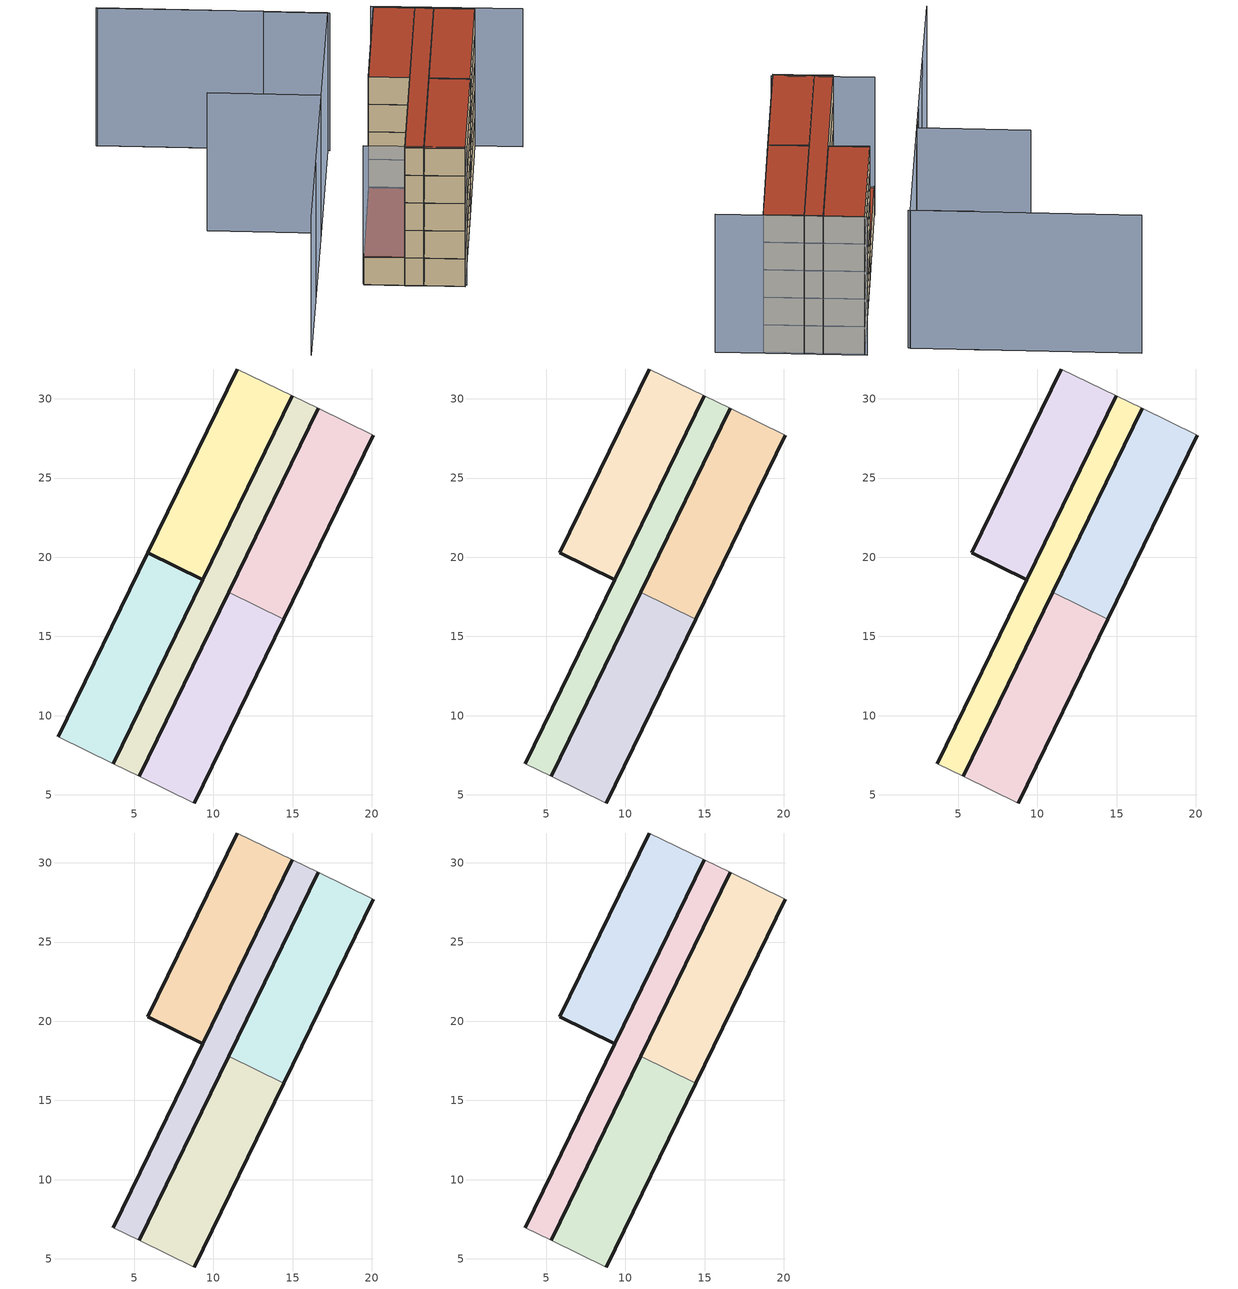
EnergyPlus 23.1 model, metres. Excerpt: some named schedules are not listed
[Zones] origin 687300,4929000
3ca514ea8eaff18e_F0_dwelling_0
 floor ground (EU_floor_Construction): 14.44,16.1 20.09,27.71 16.61,29.4 10.96,17.79 z0
 wall outside (EU_wall_Construction): 10.96,17.79 16.61,29.4 / 20.09,27.71 14.44,16.1 z0:3
 wall adiabatic (EU_wall_Construction): 16.61,29.4 20.09,27.71 z0:3
 wall to 3ca514ea8eaff18e_F0_dwelling_1 (EU_wall_Construction): 14.44,16.1 10.96,17.79 z0:3
3ca514ea8eaff18e_F0_dwelling_1
 floor ground (EU_floor_Construction): 8.79,4.48 14.44,16.1 10.96,17.79 5.31,6.17 z0
 wall outside (EU_wall_Construction): 5.31,6.17 10.96,17.79 / 14.44,16.1 8.79,4.48 z0:3
 wall adiabatic (EU_wall_Construction): 8.79,4.48 5.31,6.17 z0:3
3ca514ea8eaff18e_F0_dwelling_2
 floor ground (EU_floor_Construction): 9.34,18.58 14.99,30.19 11.52,31.88 5.87,20.27 z0
 wall outside (EU_wall_Construction): 14.99,30.19 9.34,18.58 5.87,20.27 11.52,31.88 z0:3
 wall adiabatic (EU_wall_Construction): 11.52,31.88 14.99,30.19 z0:3
3ca514ea8eaff18e_F0_dwelling_3
 floor ground (EU_floor_Construction): 3.69,6.96 9.34,18.58 5.87,20.27 0.22,8.65 z0
 wall outside (EU_wall_Construction): 0.22,8.65 5.87,20.27 9.34,18.58 3.69,6.96 z0:3
 wall adiabatic (EU_wall_Construction): 3.69,6.96 0.22,8.65 z0:3
 roof outside (EU_roof_Construction): 9.34,18.58 3.69,6.96 0.22,8.65 5.87,20.27 z3
3ca514ea8eaff18e_F0_circulation
 floor ground (EU_floor_Construction): 5.31,6.17 16.61,29.4 14.99,30.19 3.69,6.96 z0
 wall outside (EU_wall_Construction): 16.61,29.4 5.31,6.17 / 3.69,6.96 14.99,30.19 z0:3
 wall adiabatic (EU_wall_Construction): 14.99,30.19 16.61,29.4 / 5.31,6.17 3.69,6.96 z0:3
3ca514ea8eaff18e_F1_dwelling_0
 floor to 3ca514ea8eaff18e_F0_dwelling_0 (EU_floor_Construction): 14.44,16.1 20.09,27.71 16.61,29.4 10.96,17.79 z3
 wall outside (EU_wall_Construction): 10.96,17.79 16.61,29.4 / 20.09,27.71 14.44,16.1 z3:6
 wall adiabatic (EU_wall_Construction): 16.61,29.4 20.09,27.71 z3:6
 wall to 3ca514ea8eaff18e_F1_dwelling_1 (EU_wall_Construction): 14.44,16.1 10.96,17.79 z3:6
3ca514ea8eaff18e_F1_dwelling_1
 floor to 3ca514ea8eaff18e_F0_dwelling_1 (EU_floor_Construction): 8.79,4.48 14.44,16.1 10.96,17.79 5.31,6.17 z3
 wall outside (EU_wall_Construction): 5.31,6.17 10.96,17.79 / 14.44,16.1 8.79,4.48 z3:6
 wall adiabatic (EU_wall_Construction): 8.79,4.48 5.31,6.17 z3:6
3ca514ea8eaff18e_F1_dwelling_2
 floor to 3ca514ea8eaff18e_F0_dwelling_2 (EU_floor_Construction): 9.34,18.58 14.99,30.19 11.52,31.88 5.87,20.27 z3
 wall outside (EU_wall_Construction): 14.99,30.19 9.34,18.58 5.87,20.27 11.52,31.88 z3:6
 wall adiabatic (EU_wall_Construction): 11.52,31.88 14.99,30.19 z3:6
3ca514ea8eaff18e_F1_circulation
 floor to 3ca514ea8eaff18e_F0_circulation (EU_floor_Construction): 5.31,6.17 16.61,29.4 14.99,30.19 3.69,6.96 z3
 wall outside (EU_wall_Construction): 16.61,29.4 5.31,6.17 / 3.69,6.96 14.99,30.19 z3:6
 wall adiabatic (EU_wall_Construction): 14.99,30.19 16.61,29.4 / 5.31,6.17 3.69,6.96 z3:6
3ca514ea8eaff18e_F2_dwelling_0
 floor to 3ca514ea8eaff18e_F1_dwelling_0 (EU_floor_Construction): 14.44,16.1 20.09,27.71 16.61,29.4 10.96,17.79 z6
 wall outside (EU_wall_Construction): 10.96,17.79 16.61,29.4 / 20.09,27.71 14.44,16.1 z6:9
 wall adiabatic (EU_wall_Construction): 16.61,29.4 20.09,27.71 z6:9
 wall to 3ca514ea8eaff18e_F2_dwelling_1 (EU_wall_Construction): 14.44,16.1 10.96,17.79 z6:9
3ca514ea8eaff18e_F2_dwelling_1
 floor to 3ca514ea8eaff18e_F1_dwelling_1 (EU_floor_Construction): 8.79,4.48 14.44,16.1 10.96,17.79 5.31,6.17 z6
 wall outside (EU_wall_Construction): 5.31,6.17 10.96,17.79 / 14.44,16.1 8.79,4.48 z6:9
 wall adiabatic (EU_wall_Construction): 8.79,4.48 5.31,6.17 z6:9
3ca514ea8eaff18e_F2_dwelling_2
 floor to 3ca514ea8eaff18e_F1_dwelling_2 (EU_floor_Construction): 9.34,18.58 14.99,30.19 11.52,31.88 5.87,20.27 z6
 wall outside (EU_wall_Construction): 14.99,30.19 9.34,18.58 5.87,20.27 11.52,31.88 z6:9
 wall adiabatic (EU_wall_Construction): 11.52,31.88 14.99,30.19 z6:9
3ca514ea8eaff18e_F2_circulation
 floor to 3ca514ea8eaff18e_F1_circulation (EU_floor_Construction): 5.31,6.17 16.61,29.4 14.99,30.19 3.69,6.96 z6
 wall outside (EU_wall_Construction): 16.61,29.4 5.31,6.17 / 3.69,6.96 14.99,30.19 z6:9
 wall adiabatic (EU_wall_Construction): 14.99,30.19 16.61,29.4 / 5.31,6.17 3.69,6.96 z6:9
3ca514ea8eaff18e_F3_dwelling_0
 floor to 3ca514ea8eaff18e_F2_dwelling_0 (EU_floor_Construction): 14.44,16.1 20.09,27.71 16.61,29.4 10.96,17.79 z9
 wall outside (EU_wall_Construction): 10.96,17.79 16.61,29.4 / 20.09,27.71 14.44,16.1 z9:12
 wall adiabatic (EU_wall_Construction): 16.61,29.4 20.09,27.71 z9:12
 wall to 3ca514ea8eaff18e_F3_dwelling_1 (EU_wall_Construction): 14.44,16.1 10.96,17.79 z9:12
3ca514ea8eaff18e_F3_dwelling_1
 floor to 3ca514ea8eaff18e_F2_dwelling_1 (EU_floor_Construction): 8.79,4.48 14.44,16.1 10.96,17.79 5.31,6.17 z9
 wall outside (EU_wall_Construction): 5.31,6.17 10.96,17.79 / 14.44,16.1 8.79,4.48 z9:12
 wall adiabatic (EU_wall_Construction): 8.79,4.48 5.31,6.17 z9:12
3ca514ea8eaff18e_F3_dwelling_2
 floor to 3ca514ea8eaff18e_F2_dwelling_2 (EU_floor_Construction): 9.34,18.58 14.99,30.19 11.52,31.88 5.87,20.27 z9
 wall outside (EU_wall_Construction): 14.99,30.19 9.34,18.58 5.87,20.27 11.52,31.88 z9:12
 wall adiabatic (EU_wall_Construction): 11.52,31.88 14.99,30.19 z9:12
3ca514ea8eaff18e_F3_circulation
 floor to 3ca514ea8eaff18e_F2_circulation (EU_floor_Construction): 5.31,6.17 16.61,29.4 14.99,30.19 3.69,6.96 z9
 wall outside (EU_wall_Construction): 16.61,29.4 5.31,6.17 / 3.69,6.96 14.99,30.19 z9:12
 wall adiabatic (EU_wall_Construction): 14.99,30.19 16.61,29.4 / 5.31,6.17 3.69,6.96 z9:12
3ca514ea8eaff18e_F4_dwelling_0
 floor to 3ca514ea8eaff18e_F3_dwelling_0 (EU_floor_Construction): 14.44,16.1 20.09,27.71 16.61,29.4 10.96,17.79 z12
 wall outside (EU_wall_Construction): 10.96,17.79 16.61,29.4 / 20.09,27.71 14.44,16.1 z12:15
 wall adiabatic (EU_wall_Construction): 16.61,29.4 20.09,27.71 z12:15
 wall to 3ca514ea8eaff18e_F4_dwelling_1 (EU_wall_Construction): 14.44,16.1 10.96,17.79 z12:15
 roof outside (EU_roof_Construction): 20.09,27.71 14.44,16.1 10.96,17.79 16.61,29.4 z15
3ca514ea8eaff18e_F4_dwelling_1
 floor to 3ca514ea8eaff18e_F3_dwelling_1 (EU_floor_Construction): 8.79,4.48 14.44,16.1 10.96,17.79 5.31,6.17 z12
 wall outside (EU_wall_Construction): 5.31,6.17 10.96,17.79 / 14.44,16.1 8.79,4.48 z12:15
 wall adiabatic (EU_wall_Construction): 8.79,4.48 5.31,6.17 z12:15
 roof outside (EU_roof_Construction): 14.44,16.1 8.79,4.48 5.31,6.17 10.96,17.79 z15
3ca514ea8eaff18e_F4_dwelling_2
 floor to 3ca514ea8eaff18e_F3_dwelling_2 (EU_floor_Construction): 9.34,18.58 14.99,30.19 11.52,31.88 5.87,20.27 z12
 wall outside (EU_wall_Construction): 14.99,30.19 9.34,18.58 5.87,20.27 11.52,31.88 z12:15
 wall adiabatic (EU_wall_Construction): 11.52,31.88 14.99,30.19 z12:15
 roof outside (EU_roof_Construction): 14.99,30.19 9.34,18.58 5.87,20.27 11.52,31.88 z15
3ca514ea8eaff18e_F4_circulation
 floor to 3ca514ea8eaff18e_F3_circulation (EU_floor_Construction): 5.31,6.17 16.61,29.4 14.99,30.19 3.69,6.96 z12
 wall outside (EU_wall_Construction): 16.61,29.4 5.31,6.17 / 3.69,6.96 14.99,30.19 z12:15
 wall adiabatic (EU_wall_Construction): 14.99,30.19 16.61,29.4 / 5.31,6.17 3.69,6.96 z12:15
 roof outside (EU_roof_Construction): 16.61,29.4 5.31,6.17 3.69,6.96 14.99,30.19 z15
shading: 0.29,8.85 9.01,4.66 / -5.06,7.82 -9.49,-1.18 / -9.16,23.68 0.43,18.94 / 0.43,18.94 -5.07,7.81 / -12.29,42.21 7.18,32.58 / 7.18,32.58 -1.12,15.8 / 24.15,25.86 11.34,32.1 / 7.3,32.47 1.73,35.18 / 1.77,35.24 -12.21,42.11 z0:15
[Building]
EU S2 Campaign: North Axis=0; Terrain=City; Solar Distribution=FullExterior
[Site:Location]
Bologna: Latitude=44.5; Longitude=11.25; Time Zone=1; Elevation=37
[SizingPeriod:WeatherFileDays]
AnnualSizingPeriod: Begin Month=1; Begin Day of Month=1; End Month=12; End Day of Month=31; Day of Week for Start Day=Monday; Use Weather File Daylight Saving Period=No; Use Weather File Rain and Snow Indicators=No
[MATERIAL]
EU_InternalMass_Material: Roughness=MediumRough; Thickness=0.1; Conductivity=1; Density=1800; Specific Heat=900; Thermal Absorptance=0.9; Solar Absorptance=0.7; Visible Absorptance=0.7
[MATERIAL:NOMASS] Roughness=MediumRough; Thermal Absorptance=0.9; Solar Absorptance=0.7; Visible Absorptance=0.7
Name | Thermal Resistance
EU_wall_NoMass | 0.905828
EU_roof_NoMass | 0.37593
EU_floor_NoMass | 0.67114
[CONSTRUCTION]
EU_wall_Construction: EU_wall_NoMass
EU_roof_Construction: EU_roof_NoMass
EU_floor_Construction: EU_floor_NoMass
EU_InternalMass_Construction: EU_InternalMass_Material
[ZONE] Type=1; Multiplier=1; Ceiling Height=autocalculate; Floor Area=autocalculate; Part of Total Floor Area=Yes
Name | Volume
3ca514ea8eaff18e_F0_dwelling_0; 3ca514ea8eaff18e_F1_dwelling_0; 3ca514ea8eaff18e_F2_dwelling_0; 3ca514ea8eaff18e_F3_dwelling_0; 3ca514ea8eaff18e_F4_dwelling_0 | 149.798
3ca514ea8eaff18e_F0_dwelling_1 | 149.783
3ca514ea8eaff18e_F1_dwelling_1; 3ca514ea8eaff18e_F2_dwelling_1; 3ca514ea8eaff18e_F3_dwelling_1; 3ca514ea8eaff18e_F4_dwelling_1 | 149.784
3ca514ea8eaff18e_F0_dwelling_2; 3ca514ea8eaff18e_F1_dwelling_2; 3ca514ea8eaff18e_F2_dwelling_2; 3ca514ea8eaff18e_F3_dwelling_2; 3ca514ea8eaff18e_F4_dwelling_2 | 149.766
3ca514ea8eaff18e_F0_dwelling_3 | 149.78
3ca514ea8eaff18e_F0_circulation; 3ca514ea8eaff18e_F1_circulation; 3ca514ea8eaff18e_F2_circulation; 3ca514ea8eaff18e_F3_circulation; 3ca514ea8eaff18e_F4_circulation | 139.471
[INTERNALMASS] Construction=EU_InternalMass_Construction
Name | Zone or ZoneList | Surface Area
3ca514ea8eaff18e_F0_dwelling_0_EU_InternalMass | 3ca514ea8eaff18e_F0_dwelling_0 | 49.9292
3ca514ea8eaff18e_F0_dwelling_1_EU_InternalMass | 3ca514ea8eaff18e_F0_dwelling_1 | 49.9292
3ca514ea8eaff18e_F0_dwelling_2_EU_InternalMass | 3ca514ea8eaff18e_F0_dwelling_2 | 49.9279
3ca514ea8eaff18e_F0_dwelling_3_EU_InternalMass | 3ca514ea8eaff18e_F0_dwelling_3 | 49.9279
3ca514ea8eaff18e_F1_dwelling_0_EU_InternalMass | 3ca514ea8eaff18e_F1_dwelling_0 | 49.9292
3ca514ea8eaff18e_F1_dwelling_1_EU_InternalMass | 3ca514ea8eaff18e_F1_dwelling_1 | 49.9292
3ca514ea8eaff18e_F1_dwelling_2_EU_InternalMass | 3ca514ea8eaff18e_F1_dwelling_2 | 99.8558
3ca514ea8eaff18e_F2_dwelling_0_EU_InternalMass | 3ca514ea8eaff18e_F2_dwelling_0 | 49.9292
3ca514ea8eaff18e_F2_dwelling_1_EU_InternalMass | 3ca514ea8eaff18e_F2_dwelling_1 | 49.9292
3ca514ea8eaff18e_F2_dwelling_2_EU_InternalMass | 3ca514ea8eaff18e_F2_dwelling_2 | 99.8558
3ca514ea8eaff18e_F3_dwelling_0_EU_InternalMass | 3ca514ea8eaff18e_F3_dwelling_0 | 49.9292
3ca514ea8eaff18e_F3_dwelling_1_EU_InternalMass | 3ca514ea8eaff18e_F3_dwelling_1 | 49.9292
3ca514ea8eaff18e_F3_dwelling_2_EU_InternalMass | 3ca514ea8eaff18e_F3_dwelling_2 | 99.8558
3ca514ea8eaff18e_F4_dwelling_0_EU_InternalMass | 3ca514ea8eaff18e_F4_dwelling_0 | 49.9292
3ca514ea8eaff18e_F4_dwelling_1_EU_InternalMass | 3ca514ea8eaff18e_F4_dwelling_1 | 49.9292
3ca514ea8eaff18e_F4_dwelling_2_EU_InternalMass | 3ca514ea8eaff18e_F4_dwelling_2 | 99.8558
[OTHEREQUIPMENT] Fuel Type=Electricity; Design Level Calculation Method=Watts/Area; Power per Zone Floor Area=1; Fraction Latent=0; Fraction Radiant=0; Fraction Lost=0; Carbon Dioxide Generation Rate=0; EndUse Subcategory=EU_Step8_InternalGains
Name | Zone or ZoneList or Space or SpaceList | Schedule
EU_Step8_InternalGain_3ca514ea8eaff18e_F0_dwelling_0_f000 | 3ca514ea8eaff18e_F0_dwelling_0 | EU_Step8_GainSchedule_3ca514ea8eaff18e_F0_dwelling_0_f000
EU_Step8_InternalGain_3ca514ea8eaff18e_F0_dwelling_1_f000 | 3ca514ea8eaff18e_F0_dwelling_1 | EU_Step8_GainSchedule_3ca514ea8eaff18e_F0_dwelling_1_f000
EU_Step8_InternalGain_3ca514ea8eaff18e_F0_dwelling_2_f000 | 3ca514ea8eaff18e_F0_dwelling_2 | EU_Step8_GainSchedule_3ca514ea8eaff18e_F0_dwelling_2_f000
EU_Step8_InternalGain_3ca514ea8eaff18e_F0_dwelling_3_f000 | 3ca514ea8eaff18e_F0_dwelling_3 | EU_Step8_GainSchedule_3ca514ea8eaff18e_F0_dwelling_3_f000
EU_Step8_InternalGain_3ca514ea8eaff18e_F1_dwelling_0_f000 | 3ca514ea8eaff18e_F1_dwelling_0 | EU_Step8_GainSchedule_3ca514ea8eaff18e_F1_dwelling_0_f000
EU_Step8_InternalGain_3ca514ea8eaff18e_F1_dwelling_1_f000 | 3ca514ea8eaff18e_F1_dwelling_1 | EU_Step8_GainSchedule_3ca514ea8eaff18e_F1_dwelling_1_f000
EU_Step8_InternalGain_3ca514ea8eaff18e_F1_dwelling_2_f000 | 3ca514ea8eaff18e_F1_dwelling_2 | EU_Step8_GainSchedule_3ca514ea8eaff18e_F1_dwelling_2_f000
EU_Step8_InternalGain_3ca514ea8eaff18e_F2_dwelling_0_f000 | 3ca514ea8eaff18e_F2_dwelling_0 | EU_Step8_GainSchedule_3ca514ea8eaff18e_F2_dwelling_0_f000
EU_Step8_InternalGain_3ca514ea8eaff18e_F2_dwelling_1_f000 | 3ca514ea8eaff18e_F2_dwelling_1 | EU_Step8_GainSchedule_3ca514ea8eaff18e_F2_dwelling_1_f000
EU_Step8_InternalGain_3ca514ea8eaff18e_F2_dwelling_2_f000 | 3ca514ea8eaff18e_F2_dwelling_2 | EU_Step8_GainSchedule_3ca514ea8eaff18e_F2_dwelling_2_f000
EU_Step8_InternalGain_3ca514ea8eaff18e_F3_dwelling_0_f000 | 3ca514ea8eaff18e_F3_dwelling_0 | EU_Step8_GainSchedule_3ca514ea8eaff18e_F3_dwelling_0_f000
EU_Step8_InternalGain_3ca514ea8eaff18e_F3_dwelling_1_f000 | 3ca514ea8eaff18e_F3_dwelling_1 | EU_Step8_GainSchedule_3ca514ea8eaff18e_F3_dwelling_1_f000
EU_Step8_InternalGain_3ca514ea8eaff18e_F3_dwelling_2_f000 | 3ca514ea8eaff18e_F3_dwelling_2 | EU_Step8_GainSchedule_3ca514ea8eaff18e_F3_dwelling_2_f000
EU_Step8_InternalGain_3ca514ea8eaff18e_F4_dwelling_0_f000 | 3ca514ea8eaff18e_F4_dwelling_0 | EU_Step8_GainSchedule_3ca514ea8eaff18e_F4_dwelling_0_f000
EU_Step8_InternalGain_3ca514ea8eaff18e_F4_dwelling_1_f000 | 3ca514ea8eaff18e_F4_dwelling_1 | EU_Step8_GainSchedule_3ca514ea8eaff18e_F4_dwelling_1_f000
EU_Step8_InternalGain_3ca514ea8eaff18e_F4_dwelling_2_f000 | 3ca514ea8eaff18e_F4_dwelling_2 | EU_Step8_GainSchedule_3ca514ea8eaff18e_F4_dwelling_2_f000
[ZONEINFILTRATION:DESIGNFLOWRATE] Schedule=EU_AlwaysOn; Design Flow Rate Calculation Method=Flow/Area; Flow Rate per Floor Area=0.0005; Constant Term Coefficient=1; Temperature Term Coefficient=0; Velocity Term Coefficient=0; Velocity Squared Term Coefficient=0
Name | Zone or ZoneList or Space or SpaceList
EU_Circulation_Infiltration_3ca514ea8eaff18e_F0_circulation | 3ca514ea8eaff18e_F0_circulation
EU_Circulation_Infiltration_3ca514ea8eaff18e_F1_circulation | 3ca514ea8eaff18e_F1_circulation
EU_Circulation_Infiltration_3ca514ea8eaff18e_F2_circulation | 3ca514ea8eaff18e_F2_circulation
EU_Circulation_Infiltration_3ca514ea8eaff18e_F3_circulation | 3ca514ea8eaff18e_F3_circulation
EU_Circulation_Infiltration_3ca514ea8eaff18e_F4_circulation | 3ca514ea8eaff18e_F4_circulation
[ZONEVENTILATION:DESIGNFLOWRATE] Schedule=EU_AlwaysOn; Design Flow Rate Calculation Method=AirChanges/Hour; Air Changes per Hour=0.73129; Ventilation Type=Natural; Fan Pressure Rise=0; Fan Total Efficiency=1; Constant Term Coefficient=1; Temperature Term Coefficient=0; Velocity Term Coefficient=0; Velocity Squared Term Coefficient=0; Minimum Indoor Temperature=-100; Maximum Indoor Temperature=100; Delta Temperature=-100; Minimum Outdoor Temperature=-100; Maximum Outdoor Temperature=100; Maximum Wind Speed=40
Name | Zone or ZoneList or Space or SpaceList
EU_ConstantAir_3ca514ea8eaff18e_F0_dwelling_0 | 3ca514ea8eaff18e_F0_dwelling_0
EU_ConstantAir_3ca514ea8eaff18e_F0_dwelling_1 | 3ca514ea8eaff18e_F0_dwelling_1
EU_ConstantAir_3ca514ea8eaff18e_F0_dwelling_2 | 3ca514ea8eaff18e_F0_dwelling_2
EU_ConstantAir_3ca514ea8eaff18e_F0_dwelling_3 | 3ca514ea8eaff18e_F0_dwelling_3
EU_ConstantAir_3ca514ea8eaff18e_F1_dwelling_0 | 3ca514ea8eaff18e_F1_dwelling_0
EU_ConstantAir_3ca514ea8eaff18e_F1_dwelling_1 | 3ca514ea8eaff18e_F1_dwelling_1
EU_ConstantAir_3ca514ea8eaff18e_F1_dwelling_2 | 3ca514ea8eaff18e_F1_dwelling_2
EU_ConstantAir_3ca514ea8eaff18e_F2_dwelling_0 | 3ca514ea8eaff18e_F2_dwelling_0
EU_ConstantAir_3ca514ea8eaff18e_F2_dwelling_1 | 3ca514ea8eaff18e_F2_dwelling_1
EU_ConstantAir_3ca514ea8eaff18e_F2_dwelling_2 | 3ca514ea8eaff18e_F2_dwelling_2
EU_ConstantAir_3ca514ea8eaff18e_F3_dwelling_0 | 3ca514ea8eaff18e_F3_dwelling_0
EU_ConstantAir_3ca514ea8eaff18e_F3_dwelling_1 | 3ca514ea8eaff18e_F3_dwelling_1
EU_ConstantAir_3ca514ea8eaff18e_F3_dwelling_2 | 3ca514ea8eaff18e_F3_dwelling_2
EU_ConstantAir_3ca514ea8eaff18e_F4_dwelling_0 | 3ca514ea8eaff18e_F4_dwelling_0
EU_ConstantAir_3ca514ea8eaff18e_F4_dwelling_1 | 3ca514ea8eaff18e_F4_dwelling_1
EU_ConstantAir_3ca514ea8eaff18e_F4_dwelling_2 | 3ca514ea8eaff18e_F4_dwelling_2
[HVACTEMPLATE:THERMOSTAT] Constant Heating Setpoint=20; Constant Cooling Setpoint=50
EU_HeatOnly_3ca514ea8eaff18e_F0_dwelling_0; EU_HeatOnly_3ca514ea8eaff18e_F0_dwelling_1; EU_HeatOnly_3ca514ea8eaff18e_F0_dwelling_2; EU_HeatOnly_3ca514ea8eaff18e_F0_dwelling_3; EU_HeatOnly_3ca514ea8eaff18e_F1_dwelling_0; EU_HeatOnly_3ca514ea8eaff18e_F1_dwelling_1; EU_HeatOnly_3ca514ea8eaff18e_F1_dwelling_2; EU_HeatOnly_3ca514ea8eaff18e_F2_dwelling_0; EU_HeatOnly_3ca514ea8eaff18e_F2_dwelling_1; EU_HeatOnly_3ca514ea8eaff18e_F2_dwelling_2; EU_HeatOnly_3ca514ea8eaff18e_F3_dwelling_0; EU_HeatOnly_3ca514ea8eaff18e_F3_dwelling_1; EU_HeatOnly_3ca514ea8eaff18e_F3_dwelling_2; EU_HeatOnly_3ca514ea8eaff18e_F4_dwelling_0; EU_HeatOnly_3ca514ea8eaff18e_F4_dwelling_1; EU_HeatOnly_3ca514ea8eaff18e_F4_dwelling_2
